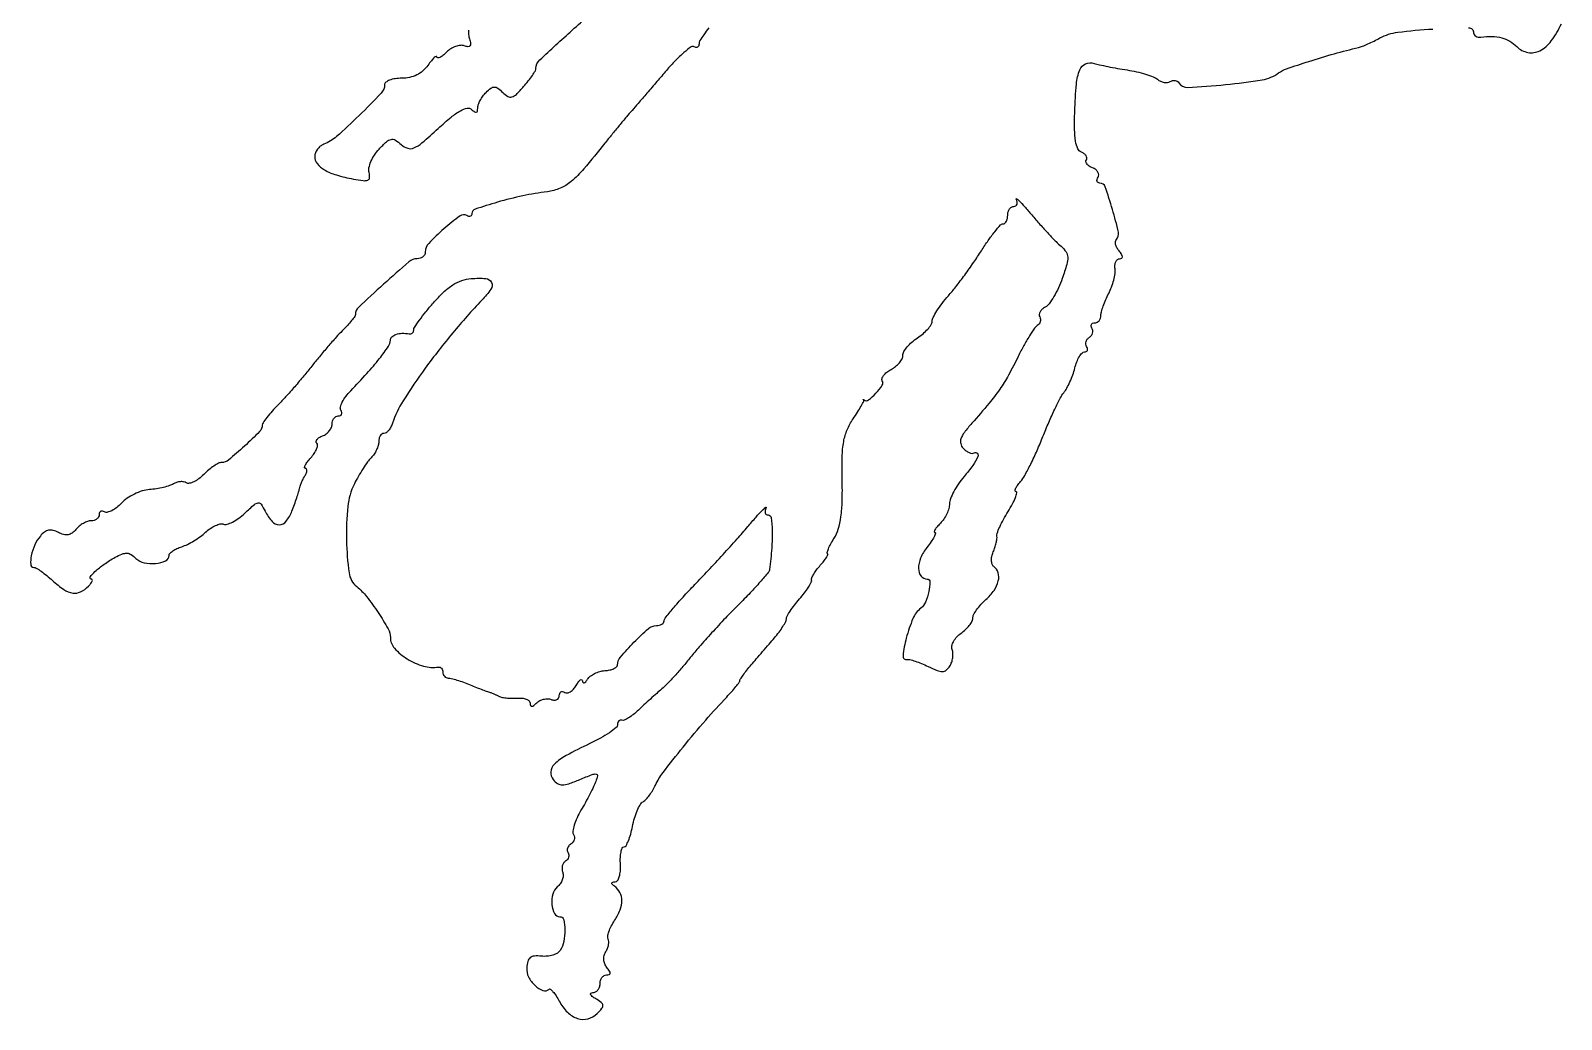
# Model space of a CAD drawing. Extents: x 0 to 316, y 0 to 340.
# Drawn here: x 0.2 to 263.1, y 0.4 to 170.2 of the extents above; entities that cross this region are included whole.
import ezdxf

# ---------------------------------------------------------------- set-up
doc = ezdxf.new("R2010")
doc.units = 0

msp = doc.modelspace()

# ---------------------------------------------------------------- linework, layer by layer
for points in [[(75.418641, 170.281536, 0.043699), (75.43445, 169.497408, 0.048577), (75.588219, 168.756292, -0.037984), (75.768046, 167.973213, -0.2009), (75.662788, 167.555283, -0.267242), (75.321982, 167.409069, -0.062431), (74.69433, 167.563802, 0.115673), (74.024965, 167.655459, 0.061036), (73.201335, 167.474599, 0.055784), (72.358727, 167.06806, 0.056162), (71.628939, 166.486082, -0.023003), (71.002714, 165.91497, -0.054986), (70.478501, 165.568862, -0.132374), (70.145475, 165.497718, -0.398846), (70, 165.651078, 0.518016), (69.860049, 165.749913, 0.100707), (69.542718, 165.558933, 0.038634), (69.042072, 165.022671, 0.015706), (68.443296, 164.222506, -0.061619), (67.58508, 163.271385, -0.063804), (66.530352, 162.571002, -0.061953), (65.304756, 162.144344, -0.052863), (63.943296, 162, 0.036222), (62.816057, 161.918232, 0.054747), (61.864593, 161.671013, 0.071693), (61.212908, 161.309276, 0.234386), (61, 160.880045, -0.192674), (60.42757, 159.449701, -0.008635), (56.623847, 155.594176, -0.012637), (52.751682, 151.989636, -0.089724), (50.567137, 150.664137, 0.076136), (49.968049, 150.322404, 0.064784), (49.460347, 149.799912, 0.066815), (49.116982, 149.183492, 0.093973), (49, 148.566569, 0.171678), (49.431939, 147.34565, 0.090804), (50.665568, 146.286159, 0.059978), (52.72185, 145.39566, 0.025489), (55.644315, 144.686989, 0.015552), (57.350618, 144.418922, 0.12983), (58.118624, 144.522053, 0.286249), (58.423824, 144.948198, 0.080095), (58.341749, 145.801152, -0.11672), (58.322576, 146.620706, -0.048105), (58.658301, 147.686594, -0.04413), (59.256634, 148.809773, -0.043113), (60.04691, 149.819977, -0.018966), (61.342954, 151.109421, -0.135766), (62.121254, 151.509715, -0.192201), (62.856161, 151.380069, -0.045326), (63.871931, 150.6159, 0.106549), (64.977359, 149.97817, 0.18296), (66.026019, 150.031642, 0.07429), (67.418647, 150.907025, 0.008319), (70.224715, 153.398678, -0.013617), (72.4282, 155.313903, -0.043098), (74.037877, 156.420225, -0.074803), (75.201192, 156.86699, -0.256073), (75.95226, 156.64774, 0.033936), (76.439188, 156.222775, 0.218387), (76.75, 156.153374, 0.294399), (76.943201, 156.345635, 0.053856), (77, 156.871429, -0.08485), (77.100662, 157.460338, -0.037034), (77.419643, 158.189018, -0.035278), (77.88189, 158.930951, -0.039443), (78.428571, 159.571429, -0.034574), (79.265581, 160.300047, -0.164394), (79.859448, 160.497695, -0.162861), (80.454746, 160.295467, -0.033771), (81.298888, 159.558255, 0.06155), (82.163408, 158.883893, 0.206484), (82.859922, 158.79123, 0.127166), (83.626781, 159.238443, 0.018543), (84.870317, 160.565861, 0.012499), (85.685953, 161.552694, 0.016591), (86.374405, 162.49193, 0.013934), (86.892567, 163.297705, 0.136747), (87, 163.683178, -0.207752), (87.63686, 165.149762, -0.005018), (93.220729, 170.262767, -0.004012), (98.979421, 175.347747, -0.328312)], [(247.135809, 170.681231, -0.418758), (248, 169.830325, 0.1422), (248.097803, 169.493387, 0.116024), (248.367188, 169.22967, 0.096816), (248.772278, 169.081468, 0.07183), (249.25, 169.074646, -0.037627), (251.179432, 169.178771, -0.059752), (252.815331, 168.947126, -0.067011), (254.212011, 168.366717, -0.064521), (255.425504, 167.431639, 0.150462), (257.310254, 166.434277, 0.167038), (259.342184, 166.726821, 0.115), (261.334628, 168.415293, 0.053866), (263.056759, 171.346637, 0.008956)], [(116.696994, 170.646128, 0.020634), (115.807812, 169.482206, 0.01914), (115.153813, 168.46821, 0.134441), (115, 167.906505, -0.091648), (114.93513, 167.555571, -0.170247), (114.750221, 167.337296, -0.175293), (114.473966, 167.285986, -0.09785), (114.149688, 167.407488, 0.302995), (113.624825, 167.389199, 0.021093), (112.403622, 166.430776, 0.024297), (110.955811, 165.065192, 0.015402), (109.399688, 163.344544, -0.000777), (107.75999, 161.421299, -0.000702), (106.058033, 159.436943, -0.000702), (104.528379, 157.663583, -0.00224), (103.5, 156.48545, 0.00524), (102.546178, 155.379407, 0.0023), (101.305081, 153.895579, 0.002276), (100.002485, 152.308947, 0.003047), (98.836446, 150.857411, -0.007671), (95.215478, 146.434285, -0.042203), (93.036915, 144.257057, -0.076134), (91.160893, 143.110049, -0.067829), (88.951766, 142.519207, 0.020916), (84.729442, 141.804349, 0.018382), (80.393208, 140.714201, 0.010118), (76.545373, 139.51002, 0.322331), (76, 138.751933, -0.114996), (75.932546, 138.462523, -0.18514), (75.748989, 138.292652, -0.156422), (75.47217, 138.27318, -0.078529), (75.145494, 138.41008, 0.306327), (73.954845, 138.36132, 0.020792), (71.174268, 136.126488, 0.02335), (68.592366, 133.64643, 0.192015), (68, 132.160801, -0.118839), (67.893261, 131.718052, -0.100647), (67.592216, 131.340985, -0.092323), (67.141992, 131.087787, -0.082229), (66.611801, 131, 0.178988), (65.191051, 130.474572, 0.006629), (60.828728, 126.63531, 0.006098), (56.538217, 122.660964, 0.205689), (56, 121.407987, -0.161729), (55.901749, 121.112178, -0.010562), (55.339062, 120.390871, -0.014476), (54.611946, 119.549286, -0.01025), (53.75, 118.646042, 0.012596), (52.678001, 117.51208, 0.005175), (51.279688, 115.923474, 0.005117), (49.813301, 114.186726, 0.006539), (48.5, 112.555624, -0.007526), (47.150906, 110.88682, -0.005171), (45.573437, 109.033803, -0.005213), (44.01748, 107.281138, -0.01056), (42.75, 105.941051, 0.011966), (41.696655, 104.821073, 0.016417), (40.807812, 103.761481, 0.013135), (40.131519, 102.851037, 0.154364), (40, 102.435186, -0.19712), (39.54813, 101.333542, -0.012067), (36.941573, 98.81531, -0.012765), (34.223284, 96.438382, -0.174997), (33.009102, 96, 0.121185), (32.490916, 95.872536, 0.026756), (31.698209, 95.401786, 0.026325), (30.817227, 94.743079, 0.022688), (29.963525, 93.963525, -0.036039), (29.11318, 93.22766, -0.048417), (28.24223, 92.700191, -0.057736), (27.47572, 92.435549, -0.195088), (26.963525, 92.522542, 0.099314), (26.502847, 92.693631, 0.059278), (25.916578, 92.716625, 0.056009), (25.30125, 92.597572, 0.062721), (24.752484, 92.347027, -0.059721), (24.080194, 92.035215, -0.019694), (23.030304, 91.738319, -0.019297), (21.829338, 91.497845, -0.020721), (20.641572, 91.357521, 0.056222), (19.40269, 91.121205, 0.03671), (18.046868, 90.588774, 0.036729), (16.784711, 89.864418, 0.056645), (15.829475, 89.047337, -0.035773), (15.01444, 88.289186, -0.049039), (14.176966, 87.74081, -0.059154), (13.437834, 87.45958, -0.202443), (12.940387, 87.536843, 0.089466), (12.58138, 87.678207, 0.168257), (12.276239, 87.636223, 0.177038), (12.072697, 87.417837, 0.100281), (12, 87.059017, -0.129192), (11.893877, 86.655153, -0.100706), (11.595343, 86.311086, -0.088925), (11.148767, 86.079717, -0.075301), (10.622445, 86, 0.085669), (10.005958, 85.893591, 0.043659), (9.288983, 85.565548, 0.041678), (8.588884, 85.086918, 0.048811), (8.01744, 84.521013, -0.063261), (7.348287, 83.89548, -0.114088), (6.65983, 83.605886, -0.110001), (5.896399, 83.642665, -0.056093), (5, 84, 0.058503), (4.092666, 84.356651, 0.114166), (3.31982, 84.380078, 0.113462), (2.612046, 84.061454, 0.057341), (1.901617, 83.381456, 0.067747), (0.952277, 81.858576, 0.053617), (0.350507, 80.011914, 0.067161), (0.238555, 78.496999, 0.396645), (0.766493, 78, -0.137574), (1.19246, 77.880535, -0.015962), (2.030339, 77.333038, -0.018227), (3.00164, 76.599001, -0.013942), (4.010218, 75.729489, 0.034562), (5.938071, 74.201286, 0.111199), (7.449389, 73.598195, 0.151745), (8.792622, 73.791588, 0.085511), (10.15, 74.75, 0.02925), (10.5776, 75.230786, 0.075842), (10.806205, 75.632813, 0.192877), (10.802322, 75.884382, 0.302307), (10.628571, 76, -0.608024), (10.449982, 76.34455, -0.055016), (11.281168, 77.284022, -0.031762), (12.852969, 78.537122, -0.023283), (14.739483, 79.727757, -0.033016), (15.914699, 80.296073, -0.109839), (16.755785, 80.436662, -0.129526), (17.496792, 80.198644, -0.054298), (18.31998, 79.537163, 0.146291), (19.700147, 78.792329, 0.0737), (21.693473, 78.678141, 0.08432), (23.408587, 79.13101, 0.29417), (24, 80.049244, -0.19459), (24.145924, 80.41, -0.049069), (24.638356, 80.828136, -0.042711), (25.341137, 81.231044, -0.031975), (26.173125, 81.554948, 0.038669), (27.145106, 81.948398, 0.020878), (28.276761, 82.572045, 0.020677), (29.382891, 83.307512, 0.030483), (30.282818, 84.048858, -0.038645), (31.108521, 84.706759, -0.044783), (31.987412, 85.193786, -0.050269), (32.790584, 85.456438, -0.146538), (33.366257, 85.412948, 0.171438), (33.97254, 85.396677, 0.041983), (34.907597, 85.788336, 0.038141), (35.965544, 86.446937, 0.030131), (37.002872, 87.308869, -0.008967), (38.644417, 88.794616, -0.15624), (39.297605, 89.076738, -0.277422), (39.809645, 88.833492, -0.029918), (40.496308, 87.651412, 0.064147), (41.686929, 85.890584, 0.216252), (42.924415, 85.334718, 0.230919), (44.097464, 85.91247, 0.07188), (45.093143, 87.668718, 0.00585), (45.529463, 88.82601, 0.006351), (45.926396, 89.962061, 0.006005), (46.242233, 90.94322, 0.030626), (46.377416, 91.5, -0.039296), (46.500563, 91.971439, -0.017281), (46.733099, 92.573437, -0.016979), (47.02503, 93.198183, -0.021831), (47.337137, 93.75, 0.039855), (47.586116, 94.229731, 0.086615), (47.678907, 94.632812, 0.163803), (47.606657, 94.892595, 0.248645), (47.404029, 95, -0.447279), (47.269438, 95.150511, -0.09127), (47.386557, 95.537901, -0.044776), (47.760509, 96.127631, -0.02024), (48.347194, 96.831152, 0.035033), (48.934697, 97.579566, 0.051946), (49.32801, 98.313962, 0.066261), (49.488917, 98.929813, 0.231148), (49.359054, 99.307613, -0.221194), (49.250694, 99.604446, -0.145608), (49.385973, 99.94858, -0.08905), (49.773679, 100.295155, -0.046384), (50.356872, 100.58345, 0.068054), (50.985068, 100.928518, 0.062725), (51.517331, 101.437957, 0.066683), (51.877764, 102.027358, 0.104296), (52, 102.606989, -0.074425), (52.079668, 103.139243, -0.088446), (52.311086, 103.590803, -0.100652), (52.655159, 103.892668, -0.130616), (53.059017, 104, 0.107732), (53.414509, 104.077495, 0.18164), (53.626922, 104.291288, 0.162193), (53.659571, 104.612764, 0.083494), (53.50518, 104.991618, -0.206157), (53.424999, 105.533296, -0.051905), (53.749105, 106.385611, -0.044294), (54.358948, 107.36785, -0.032237), (55.196163, 108.34464, 0.009715), (57.973289, 111.304062, 0.01711), (60.133256, 113.868536, 0.015712), (61.675795, 115.964951, 0.151884), (62, 117.007606, -0.204626), (62.251135, 117.595554, -0.108952), (62.939185, 118.013991, -0.076156), (63.985727, 118.201537, -0.045508), (65.25, 118.118421, 0.101951), (65.536063, 118.131761, 0.115145), (65.779687, 118.258309, 0.114989), (65.942353, 118.479792, 0.10147), (66, 118.760929, -0.148959), (66.141662, 119.225887, -0.008763), (66.99609, 120.450967, -0.012616), (68.091893, 121.887155, -0.008919), (69.390944, 123.44571, -0.024866), (71.12405, 125.260444, -0.047188), (72.71338, 126.505111, -0.057546), (74.266315, 127.265065, -0.066091), (75.880605, 127.606017, -0.037907), (78.386679, 127.606976, -0.266591), (79.358025, 126.947479, -0.271646), (79.268332, 125.788211, -0.038946), (77.700048, 123.870752, 0.017508), (72.71116, 118.278071, 0.016277), (67.997947, 112.215633, 0.01611), (64.190089, 106.602471, 0.059833), (62.356012, 102.75, -0.04243), (62.065283, 102.08038, -0.051326), (61.680347, 101.514063, -0.059605), (61.264313, 101.124787, -0.159614), (60.883369, 101, 0.1589), (60.546439, 100.89015, 0.096966), (60.25949, 100.580357, 0.078746), (60.065729, 100.117744, 0.05994), (60, 99.571429, -0.072842), (59.90586, 98.928662, -0.038408), (59.615336, 98.17433, -0.037214), (59.191695, 97.43237, -0.04695), (58.690506, 96.821429, 0.039291), (58.081055, 96.10126, 0.013181), (57.305475, 94.961286, 0.013024), (56.510254, 93.649601, 0.01453), (55.81437, 92.344653, 0.08973), (54.692208, 88.469475, 0.031541), (54.460753, 82.660765, 0.027718), (54.901853, 77.064524, 0.190052), (56.224489, 74.698317, -0.054651), (57.917127, 72.97402, -0.020692), (59.89621, 70.234188, -0.016993), (61.610017, 67.440148, -0.129776), (62, 65.962925, 0.186371), (62.719861, 64.098745, 0.070548), (64.904434, 62.285038, 0.066929), (67.691772, 61.045687, 0.110782), (70.25, 60.881579, -0.137085), (70.535622, 60.848335, -0.119953), (70.779688, 60.671464, -0.101574), (70.943594, 60.373191, -0.075146), (71, 60, 0.092371), (71.071131, 59.618257, 0.096126), (71.274627, 59.29375, 0.099347), (71.578196, 59.076578, 0.106131), (71.9349, 59, -0.064093), (72.462453, 58.932096, -0.011372), (73.422109, 58.657427, -0.012139), (74.538575, 58.280262, -0.010672), (75.6849, 57.833794, 0.003025), (76.79958, 57.3799, 0.004007), (77.819939, 56.981049, 0.002884), (78.67888, 56.65887, 0.039371), (79, 56.568481, -0.041189), (79.257739, 56.494922, -0.011515), (79.646875, 56.337974, -0.011535), (80.080465, 56.1394, -0.011891), (80.5, 55.922946, 0.072679), (81.036348, 55.724122, 0.024045), (81.867188, 55.588497, 0.023365), (82.81522, 55.524876, 0.024505), (83.75, 55.551723, -0.045233), (84.611404, 55.54079, -0.068332), (85.339062, 55.363069, -0.092624), (85.828171, 55.055931, -0.209318), (86, 54.663464, 0.093135), (86.07351, 54.272243, 0.323454), (86.277453, 54.140465, 0.156568), (86.614301, 54.268263, 0.028049), (87.121855, 54.721855, -0.07672), (87.653563, 55.111373, -0.061633), (88.318995, 55.358817, -0.062739), (89.011333, 55.433592, -0.087391), (89.621855, 55.314866, 0.076139), (90.148572, 55.200163, 0.124512), (90.59517, 55.283884, 0.152158), (90.890277, 55.550684, 0.134231), (91, 55.952028, -0.088034), (91.071194, 56.35325, -0.166887), (91.275696, 56.60513, -0.178168), (91.580795, 56.66872, -0.101956), (91.93854, 56.537985, 0.182072), (92.375621, 56.452394, 0.094539), (92.904255, 56.648566, 0.073147), (93.444276, 57.094167, 0.051962), (93.908131, 57.728968, -0.02434), (94.308952, 58.346284, -0.081385), (94.649742, 58.686009, -0.294541), (94.865494, 58.69649, -0.255546), (94.984904, 58.5, 0.14118), (95.074125, 58.23625, 0.335867), (95.25944, 58.175653, 0.134636), (95.533871, 58.363273, 0.03456), (95.85529, 58.800095, -0.090949), (96.327325, 59.31019, -0.046793), (97.072216, 59.766083, -0.044405), (97.952559, 60.104448, -0.050796), (98.839977, 60.262899, 0.034735), (99.667168, 60.383375, 0.050943), (100.365493, 60.611595, 0.064206), (100.847494, 60.9044, 0.227997), (101, 61.221462, -0.176835), (101.502663, 62.598292, -0.01922), (103.814533, 65.13765, -0.019048), (106.314257, 67.493284, -0.18136), (107.665298, 68, 0.058199), (108.175771, 68.05962, 0.077341), (108.607931, 68.235702, 0.096076), (108.897486, 68.496318, 0.163017), (109, 68.80239, -0.171331), (109.177732, 69.305844, -0.005674), (110.550888, 70.969314, -0.010213), (112.256517, 72.906742, -0.006865), (114.279619, 75.05239, 0.004282), (116.579555, 77.466535, 0.003006), (119.12876, 80.22164, 0.003033), (121.537613, 82.888976, 0.00634), (123.373402, 85, -0.004887), (124.796324, 86.645896, -0.012234), (125.875395, 87.810937, -0.032604), (126.444703, 88.324576, -0.809046), (126.534766, 88.25, 0.063471), (126.357629, 87.771443, 0.123848), (126.365192, 87.367188, 0.175015), (126.551059, 87.102193, 0.154362), (126.874189, 87, -0.380369), (127.388279, 86.542758, -0.022957), (127.547236, 84.30809, -0.02449), (127.475548, 81.304541, -0.013428), (127.109194, 77.641712, -0.144127), (126.877496, 77.112714, -0.005744), (125.489888, 75.500269, -0.009714), (123.769463, 73.621787, -0.006677), (121.75, 71.556952, 0.006598), (119.520228, 69.277802, 0.005176), (117.160938, 66.749836, 0.005236), (115.015205, 64.352513, 0.012793), (113.5, 62.531603, -0.008837), (112.212045, 60.958648, -0.007935), (110.823041, 59.37384, -0.00798), (109.531463, 57.991532, -0.024635), (108.599715, 57.116363, 0.004969), (107.721442, 56.35414, 0.002589), (106.640848, 55.387307, 0.002574), (105.54193, 54.383455, 0.003928), (104.599715, 53.5, -0.022426), (103.740807, 52.752381, -0.030177), (102.896479, 52.160938, -0.03068), (102.166496, 51.772155, -0.189674), (101.75, 51.75, 0.136095), (101.46471, 51.764626, 0.144668), (101.220313, 51.628995, 0.118947), (101.056285, 51.355371, 0.075957), (101, 50.987003, -0.225517), (100.757006, 50.475654, -0.020883), (99.604687, 49.614454, -0.023679), (98.069758, 48.667669, -0.016305), (96.25, 47.737003, 0.013555), (92.174748, 45.681015, 0.070859), (90.157794, 44.192318, 0.179031), (89.541955, 42.881372, 0.196883), (89.960166, 41.547997, 0.08064), (90.722853, 40.882918, 0.141532), (91.522324, 40.657338, 0.08226), (92.616971, 40.845618, 0.015325), (94.528228, 41.576241, -0.005975), (96.640108, 42.429143, -0.123099), (97.315011, 42.515259, -0.432303), (97.541526, 42.208897, -0.045535), (97.275806, 41.250365, -0.021406), (96.896201, 40.363017, -0.00673), (96.254345, 39.06915, -0.006709), (95.498432, 37.642977, -0.007385), (94.727693, 36.282912, 0.024983), (94.049022, 34.980522, 0.032758), (93.570395, 33.727723, 0.03443), (93.323241, 32.675036, 0.180769), (93.436954, 32.10201, -0.10631), (93.585145, 31.685401, -0.099376), (93.554313, 31.233847, -0.096077), (93.348882, 30.816953, -0.092213), (93, 30.5, 0.082063), (92.645885, 30.191085, 0.092249), (92.427168, 29.796119, 0.100657), (92.376253, 29.377779, 0.11907), (92.5, 29, -0.112095), (92.628541, 28.625111, -0.100139), (92.590453, 28.214771, -0.094409), (92.39096, 27.831983, -0.087354), (92.059986, 27.537073, 0.112605), (91.726476, 27.208568, 0.081903), (91.520474, 26.728375, 0.076201), (91.470529, 26.173086, 0.076147), (91.589183, 25.628189, -0.112491), (91.673642, 25.038954, -0.069487), (91.519936, 24.352969, -0.064138), (91.162659, 23.678731, -0.065768), (90.648744, 23.123446, 0.158505), (89.875219, 21.899677, 0.085294), (89.732712, 20.101949, 0.098928), (90.1904, 18.558551, 0.278184), (91.116631, 18, -0.349875), (91.758079, 17.488537, -0.054162), (91.960382, 15.757233, -0.050917), (91.772053, 13.751967, -0.092804), (91.163388, 12.230127, -0.11915), (90.679916, 11.763125, -0.057358), (89.887025, 11.412554, -0.052137), (88.930724, 11.221159, -0.051293), (87.950135, 11.230127, 0.044995), (86.739757, 11.256411, 0.151691), (86.010023, 10.973958, 0.159944), (85.591217, 10.339168, 0.051623), (85.406198, 9.21306, 0.13405), (85.728848, 7.675328, 0.082038), (86.838315, 6.175963, 0.100658), (88.178971, 5.317774, 0.296823), (89.200344, 5.533677, -0.375456), (89.46554, 5.551487, -0.048444), (89.91774, 5.131825, -0.037569), (90.4493, 4.433728, -0.021074), (90.991938, 3.515064, 0.073965), (92.417267, 1.596926, 0.117293), (94.153467, 0.531118, 0.142926), (95.934657, 0.472123, 0.134446), (97.517006, 1.374148, 0.0259), (98.326194, 2.271812, 0.197823), (98.486002, 2.804968, 0.209676), (98.219955, 3.277544, 0.02936), (97.263938, 3.912101, -0.029053), (96.661896, 4.311176, -0.1193), (96.385275, 4.646433, -0.364055), (96.440135, 4.865021, -0.151722), (96.75, 4.969591, 0.118239), (97.226849, 5.096294, 0.098016), (97.632812, 5.431692, 0.090078), (97.905534, 5.924778, 0.081566), (98, 6.5, -0.073201), (98.084365, 7.073173, -0.087756), (98.329718, 7.559375, -0.100549), (98.694405, 7.884403, -0.132654), (99.122445, 8, 0.085001), (99.571493, 8.076894, 0.305799), (99.735915, 8.298621, 0.158803), (99.631403, 8.675603, 0.026834), (99.179647, 9.283538, -0.077142), (98.808393, 9.90465, -0.078951), (98.646686, 10.604126, -0.078954), (98.709754, 11.319248, -0.07716), (98.991219, 11.985793, 0.04475), (99.29145, 12.585523, 0.048374), (99.470769, 13.213801, 0.053885), (99.512386, 13.777592, 0.130633), (99.392457, 14.174009, -0.186499), (99.308298, 14.624186, -0.037588), (99.520805, 15.425965, -0.034982), (99.926955, 16.375556, -0.026491), (100.49722, 17.355413, 0.050796), (101.437831, 19.168641, 0.094418), (101.747567, 20.790083, 0.119063), (101.418243, 22.15629, 0.116427), (100.5, 23.234687, -0.034294), (100.117681, 23.558144, -0.23374), (100.037471, 23.78431, -0.317896), (100.173972, 23.935614, -0.051832), (100.589235, 23.984687, 0.249335), (100.993861, 24.207189, 0.071621), (101.306082, 24.876752, 0.053773), (101.489055, 25.84969, 0.034481), (101.5, 27, -0.024941), (101.489021, 28.149784, -0.040527), (101.60717, 29.11875, -0.049635), (101.820485, 29.804616, -0.301158), (102.115452, 30, 0.26901), (102.462312, 30.201176, 0.031893), (102.869812, 31.032258, 0.031181), (103.258406, 32.167602, 0.020499), (103.568617, 33.514068, -0.025802), (103.906632, 34.913254, -0.029198), (104.376337, 36.212059, -0.030347), (104.899966, 37.253018, -0.120715), (105.392557, 37.764068, 0.065768), (105.90747, 38.193276, 0.02567), (106.500464, 38.907021, 0.024875), (107.071157, 39.755352, 0.028275), (107.528626, 40.621534, -0.056043), (108.816756, 42.763925, -0.006633), (112.255235, 47.134689, -0.008557), (116.141908, 51.777719, -0.012322), (119.75, 55.739469, 0.008837), (120.612025, 56.672837, 0.012703), (121.339062, 57.531462, 0.008505), (121.909486, 58.266159, 0.162195), (122, 58.537848, -0.147556), (122.082164, 58.810201, -0.009027), (122.569698, 59.516671, -0.012811), (123.196439, 60.345016, -0.009095), (123.939396, 61.242394, 0.000073), (124.830559, 62.280084, 0.000041), (125.914397, 63.542712, 0.000041), (127.009732, 64.819157, 0.000067), (127.939396, 65.90301, 0.015892), (128.728388, 66.884581, 0.01979), (129.394698, 67.846704, 0.018425), (129.883714, 68.682698, 0.123735), (130, 69.145404, -0.128861), (130.122938, 69.6145, -0.017085), (130.660938, 70.498364, -0.018873), (131.388423, 71.520202, -0.014817), (132.25, 72.572515, 0.015593), (133.098824, 73.612539, 0.02175), (133.786557, 74.596874, 0.018983), (134.275655, 75.434735, 0.190032), (134.321259, 75.830121, -0.172601), (134.351347, 76.200374, -0.028294), (134.688154, 76.848126, -0.028289), (135.191518, 77.59566, -0.021597), (135.821259, 78.354988, 0.015879), (136.434112, 79.076992, 0.029103), (136.878543, 79.70767, 0.033467), (137.135393, 80.19065, 0.444222), (137.063141, 80.354988, -0.411451), (136.970535, 80.537467, -0.02318), (137.214886, 81.191778, -0.024764), (137.623595, 82.030832, -0.014267), (138.193181, 83, 0.068612), (138.903457, 84.578385, 0.037026), (139.352518, 86.666516, 0.027965), (139.57649, 89.395319, 0.012495), (139.580058, 93, -0.011385), (139.575117, 97.017637, -0.038606), (139.833259, 99.624258, -0.055552), (140.420358, 101.614344, -0.050217), (141.446128, 103.5, 0.008881), (142.212759, 104.668084, 0.014314), (142.818886, 105.692188, 0.008037), (143.276599, 106.550904, 0.323417), (143.24611, 106.75, -0.014794), (143.16627, 106.836052, -0.644211), (143.174022, 106.853125, -0.150123), (143.21847, 106.839472, -0.007309), (143.346305, 106.75, 0.330735), (144.088089, 106.760046, 0.040998), (145.362744, 107.910696, 0.040584), (146.445587, 109.267948, 0.294568), (146.460981, 110.063134, -0.2241), (146.415597, 110.464271, -0.084707), (146.691579, 110.972749, -0.0625), (147.233202, 111.508212, -0.040884), (147.971992, 111.98501, 0.047463), (148.747782, 112.500244, 0.048855), (149.404273, 113.148049, 0.053748), (149.854374, 113.824625, 0.120487), (150, 114.420174, -0.132645), (150.170472, 115.051458, -0.042333), (150.734375, 115.854656, -0.038836), (151.543293, 116.681625, -0.034704), (152.5, 117.408043, 0.031338), (153.457998, 118.125335, 0.036221), (154.270317, 118.925341, 0.039125), (154.843094, 119.690775, 0.138676), (155.015973, 120.273053, -0.118852), (155.184494, 120.934107, -0.020398), (155.840646, 122.061731, -0.021221), (156.73964, 123.34738, -0.017541), (157.800941, 124.639223, 0.015269), (159.069127, 126.16867, 0.007247), (160.612662, 128.210715, 0.007176), (162.166439, 130.394498, 0.010093), (163.484381, 132.389223, -0.011578), (164.659182, 134.155873, -0.017059), (165.777881, 135.645584, -0.012397), (166.757951, 136.802064, -0.213923), (167.199413, 137, 0.18095), (167.504987, 137.114331, 0.091374), (167.764828, 137.440625, 0.071329), (167.94084, 137.926059, 0.051402), (168, 138.5, -0.06887), (168.079345, 139.073318, -0.085131), (168.311086, 139.559375, -0.099915), (168.655173, 139.884374, -0.140337), (169.059017, 140, 0.143413), (169.405543, 140.10148, 0.179349), (169.605906, 140.367188, 0.131875), (169.617612, 140.771578, 0.06701), (169.433636, 141.25, -0.786653), (169.51306, 141.322323, -0.049122), (169.941798, 140.96657, -0.013743), (170.871159, 139.973993, -0.005109), (172.124619, 138.529814, 0.005812), (173.538351, 136.9056, 0.005746), (174.994848, 135.308356, 0.005654), (176.301505, 133.939459, 0.021998), (177.155713, 133.138303, -0.064279), (178.005509, 132.194519, -0.142467), (178.308831, 131.284192, -0.082221), (178.151205, 130.034509, -0.012411), (177.368556, 127.627447, -0.02354), (176.707121, 126.001044, -0.025834), (175.91364, 124.49528, -0.02647), (175.108, 123.290911, -0.104906), (174.44181, 122.707497, 0.058384), (173.914149, 122.32532, 0.079982), (173.551668, 121.865616, 0.10093), (173.405164, 121.403317, 0.166331), (173.49528, 121.007638, -0.109334), (173.62687, 120.630572, -0.099815), (173.593522, 120.219769, -0.095222), (173.399885, 119.83842, -0.089616), (173.075153, 119.546447, 0.105381), (172.582513, 119.074866, 0.01137), (171.720717, 117.743596, 0.013562), (170.763, 116.088788, 0.010535), (169.808841, 114.24005, -0.011897), (168.117328, 110.984442, -0.025883), (166.634629, 108.591557, -0.022616), (164.791806, 106.176004, -0.007173), (161.833429, 102.743021, 0.01912), (160.551018, 101.180919, 0.077982), (159.97094, 100.102498, 0.141883), (159.923207, 99.25052, 0.130637), (160.333429, 98.473443, 0.047245), (160.835231, 98.0236, 0.059271), (161.377632, 97.71446, 0.071131), (161.877297, 97.582821, 0.166505), (162.25, 97.663977, -0.353859), (162.769533, 97.592972, -0.298718), (162.868471, 97.03073, -0.054639), (162.002046, 95.501723, -0.021394), (160.498779, 93.594461, 0.027173), (159.542436, 92.351846, 0.027772), (158.734016, 91.021596, 0.028889), (158.166433, 89.793051, 0.094032), (158, 88.915889, -0.071103), (157.886654, 88.122867, -0.038847), (157.538393, 87.202078, -0.037785), (157.030037, 86.303371, -0.048809), (156.428571, 85.571429, 0.019315), (155.86962, 84.96754, 0.043774), (155.507928, 84.461607, 0.093816), (155.388942, 84.131636, 0.461587), (155.501152, 84, -0.514668), (155.619556, 83.834206, -0.040301), (155.363576, 83.246877, -0.029121), (154.857106, 82.420427, -0.014625), (154.128456, 81.436176, 0.066495), (153.040526, 79.595118, 0.102702), (152.681408, 77.788672, 0.163539), (153.120333, 76.518248, 0.232544), (154.174376, 76, -0.421367), (154.640547, 75.522333, -0.047104), (154.441044, 73.846642, -0.044423), (153.878264, 72.036481, -0.129214), (153.094864, 71, 0.126047), (151.724778, 69.210596, 0.035763), (150.575816, 65.869149, 0.039388), (150.017856, 62.81951, 0.514789), (150.75, 62.174512, -0.12213), (151.196727, 62.16806, -0.016229), (152.108536, 61.896012, -0.018004), (153.186284, 61.492298, -0.014232), (154.321613, 60.981368, 0.017462), (155.905883, 60.280673, 0.100759), (156.802405, 60.116925, 0.171292), (157.451622, 60.360904, 0.076533), (158.061109, 61.056856, 0.060116), (158.374544, 61.711719, 0.046031), (158.558994, 62.484436, 0.047114), (158.596005, 63.252288, 0.076857), (158.467096, 63.89016, -0.141176), (158.420968, 64.526861, -0.071508), (158.69965, 65.28807, -0.062063), (159.242196, 66.051764, -0.054586), (159.9776, 66.696864, 0.035267), (160.75151, 67.324638, 0.038411), (161.40592, 68.038477, 0.041662), (161.861493, 68.730908, 0.125314), (162, 69.274867, -0.123241), (162.145133, 69.854744, -0.030839), (162.660937, 70.692, -0.029619), (163.388786, 71.605014, -0.02602), (164.25, 72.468163, 0.056022), (165.656843, 74.058099, 0.09489), (166.384633, 75.673756, 0.129993), (166.349912, 77.0899, 0.166686), (165.604283, 78.149075, -0.155827), (165.320894, 78.534054, -0.072353), (165.207997, 79.151194, -0.061162), (165.271713, 79.892921, -0.050578), (165.513041, 80.649075, 0.022551), (165.807173, 81.419019, 0.02351), (166.026173, 82.201786, 0.024021), (166.150305, 82.892745, 0.087783), (166.130182, 83.335729, -0.146549), (166.165749, 83.839283, -0.015833), (166.617729, 84.928904, -0.018364), (167.25852, 86.217102, -0.013816), (168.052983, 87.585729, 0.014716), (168.810429, 88.896011, 0.028063), (169.326906, 89.997058, 0.034274), (169.586169, 90.795491, 0.488076), (169.426572, 91, -0.408645), (169.275506, 91.148216, -0.108737), (169.348743, 91.514062, -0.051258), (169.668904, 92.077642, -0.022883), (170.195922, 92.75, 0.051188), (170.923452, 93.794759, 0.01103), (171.950347, 95.748438, 0.011404), (173.042819, 98.074615, 0.01067), (174.053768, 100.5, -0.008283), (175.043639, 102.907104, -0.00942), (176.07298, 105.178125, -0.008715), (177.015024, 107.070845, -0.050858), (177.624947, 108, 0.045374), (178.141371, 108.76826, 0.019914), (178.687635, 109.867188, 0.019514), (179.178415, 111.087186, 0.024723), (179.530497, 112.25, -0.030586), (179.862858, 113.303034, -0.042535), (180.294451, 114.192188, -0.049365), (180.755172, 114.816744, -0.212248), (181.167425, 115, 0.114522), (181.483848, 115.073438, 0.184939), (181.66979, 115.273452, 0.156793), (181.691588, 115.575034, 0.078831), (181.542705, 115.930902, -0.110145), (181.402413, 116.334982, -0.099917), (181.439712, 116.775821, -0.094986), (181.649431, 117.185645, -0.088941), (182, 117.5, 0.088941), (182.350569, 117.814355, 0.094986), (182.560288, 118.224179, 0.099917), (182.597587, 118.665018, 0.110145), (182.457295, 119.069098, -0.090666), (182.318355, 119.42443, -0.169366), (182.362055, 119.726548, -0.176081), (182.581552, 119.928183, -0.098926), (182.940983, 120, 0.117102), (183.34541, 120.096035, 0.100025), (183.690723, 120.367188, 0.092374), (183.92367, 120.772614, 0.083281), (184.006161, 121.25, -0.065451), (184.094579, 121.897839, -0.018003), (184.401669, 122.882341, -0.017869), (184.833764, 123.982989, -0.017792), (185.343919, 125.051585, 0.030741), (185.835244, 126.153194, 0.027182), (186.211135, 127.352552, 0.028162), (186.429968, 128.471958, 0.070736), (186.426242, 129.301585, -0.05848), (186.407458, 129.951331, -0.086433), (186.553918, 130.501091, -0.113554), (186.836876, 130.866479, -0.173129), (187.210929, 131, 0.136059), (187.565235, 131.098232, 0.279258), (187.694711, 131.343779, 0.128553), (187.560637, 131.755095, 0.030489), (187.131121, 132.342009, -0.048499), (186.75145, 132.902001, -0.064566), (186.529382, 133.474664, -0.080431), (186.489238, 133.972527, -0.178186), (186.646666, 134.313333, 0.257747), (187.005594, 135.557396, 0.015289), (185.984749, 139.486362, 0.014465), (184.730804, 143.351544, 0.317067), (183.811022, 144, -0.131703), (183.508221, 144.081167, -0.190095), (183.337706, 144.295825, -0.143961), (183.334569, 144.621629, -0.069422), (183.504365, 145.007063, 0.148363), (183.618411, 145.43751, 0.123645), (183.486378, 145.893882, 0.099962), (183.11802, 146.308048, 0.069662), (182.569126, 146.611848, -0.053543), (182.008917, 146.898808, -0.083727), (181.612544, 147.266178, -0.115392), (181.437239, 147.651956, -0.189815), (181.5, 148, 0.164076), (181.579388, 148.341641, 0.121539), (181.449578, 148.709984, 0.093574), (181.120943, 149.050719, 0.062697), (180.642352, 149.307001, -0.203856), (180.026836, 149.902188, -0.059964), (179.655686, 151.191917, -0.037056), (179.480167, 153.219767, -0.011436), (179.512729, 156.288249, -0.012783), (179.79259, 161.022374, -0.074398), (180.368322, 163.447008, -0.195339), (181.363433, 164.478441, -0.181586), (182.834157, 164.564197, 0.02038), (183.733245, 164.32477, 0.005412), (185.185659, 164.017198, 0.00548), (186.846414, 163.703137, 0.005618), (188.5, 163.428293, -0.017721), (190.1198, 163.118607, -0.018878), (191.67932, 162.700236, -0.018829), (192.987517, 162.241149, -0.078295), (193.706195, 161.818683, 0.064531), (194.240112, 161.484823, 0.063501), (194.84439, 161.295842, 0.069068), (195.4246, 161.273577, 0.113993), (195.887097, 161.430222, -0.080535), (196.2967, 161.599958, -0.091555), (196.720537, 161.620966, -0.100735), (197.092282, 161.492025, -0.121229), (197.355604, 161.233637, 0.274002), (198.898861, 160.425595, 0.011298), (205.381996, 160.913577, 0.016123), (211.709334, 161.740577, 0.118526), (214.5, 162.914403, -0.075539), (215.854115, 163.625093, -0.005975), (219.717113, 164.907721, -0.008652), (224.062914, 166.210826, -0.00998), (228.25, 167.298093, 0.035335), (228.889434, 167.499221, 0.010361), (229.839906, 167.896718, 0.010351), (230.893847, 168.389715, 0.010935), (231.907126, 168.917368, -0.094607), (234.978608, 169.912495, -0.017), (240.996587, 170.45963, -0.010295)]]:
    msp.add_lwpolyline(points, format="xyb")

doc.saveas('drawing.dxf')
